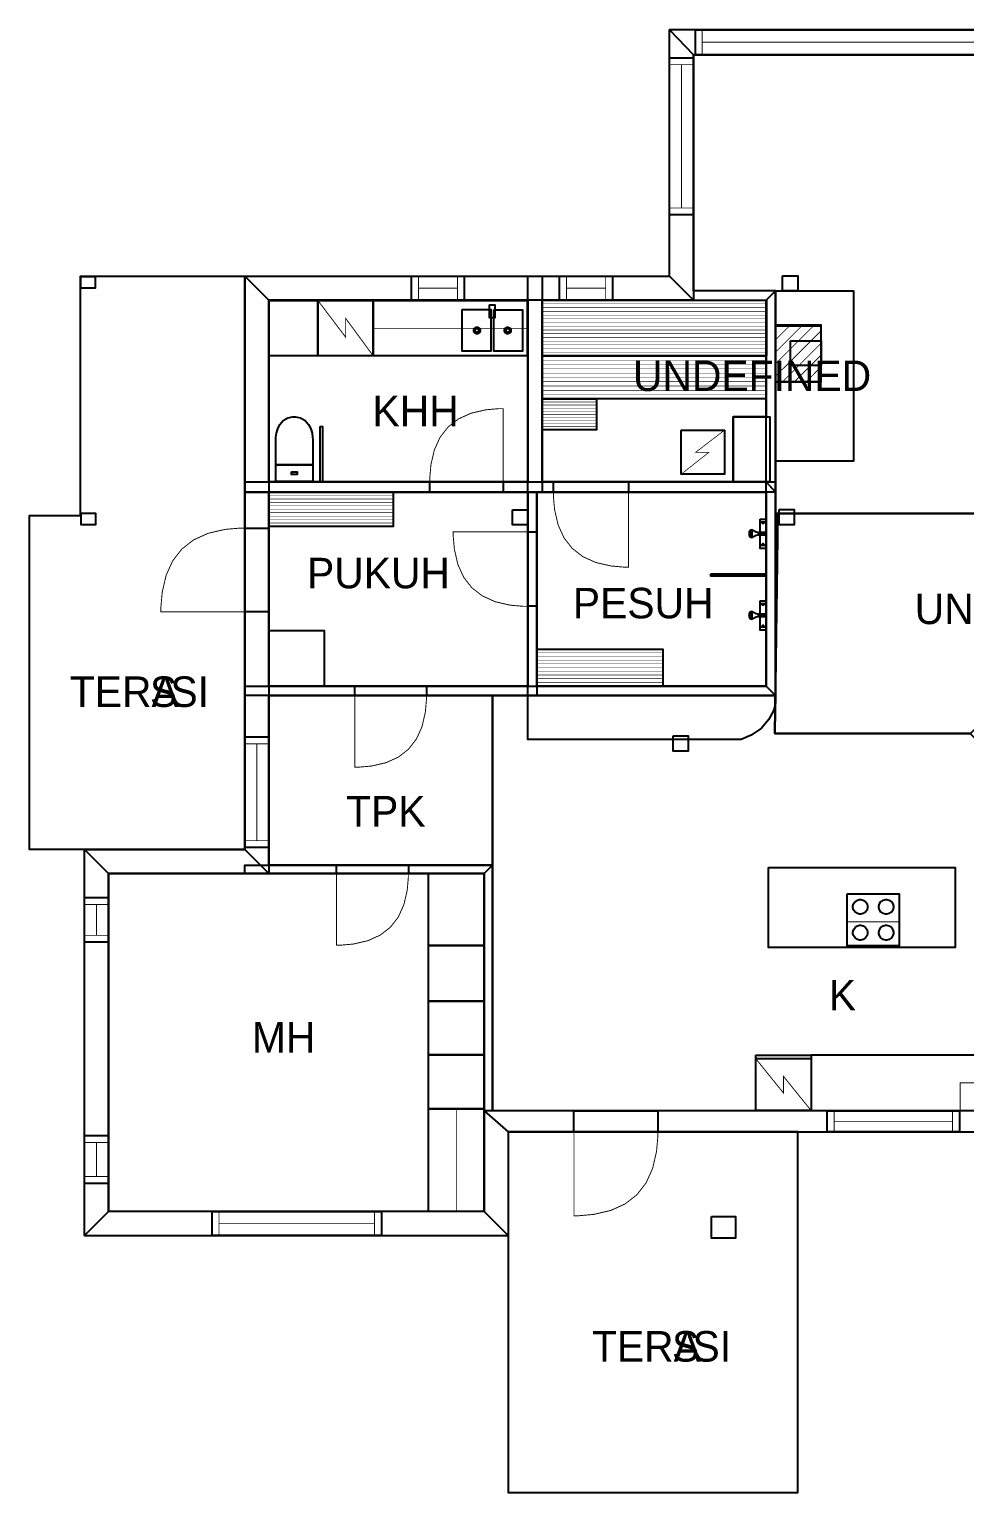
# Model space of a CAD drawing. Extents: x 0.6 to 18.9, y 0 to 16.5.
# Drawn here: x 0.62 to 11.15, y 0.01 to 16.49 of the extents above; entities that cross this region are included whole.
import ezdxf

# ---------------------------------------------------------------- set-up
doc = ezdxf.new("R2010")
doc.units = 0
doc.layers.get('0').update_dxf_attribs({"linetype": 'CONTINUOUS'})

msp = doc.modelspace()

# ---------------------------------------------------------------- linework, layer by layer
at = {"color": 0}
for points, const_width in [([(18.9167, 16.4882), (7.82781, 16.4882), (8.09864, 16.2069), (18.6458, 16.2069), (18.9167, 16.4882)], 0.00208), ([(8.09864, 16.2069), (8.09864, 13.4411), (7.82781, 13.712), (7.82781, 16.4882), (8.09864, 16.2069)], 0.00208), ([(8.11811, 16.4882), (12.9791, 16.4882), (12.9791, 16.2069), (8.11811, 16.2069), (8.11811, 16.4882)], 0.01042), ([(8.11811, 16.4882), (12.9791, 16.4882), (12.9791, 16.2069), (8.11811, 16.2069), (8.11811, 16.4882)], 0.01042), ([(7.82781, 16.1725), (8.09864, 16.1725), (8.09864, 14.4015), (7.82781, 14.4015), (7.82781, 16.1725)], 0.01042), ([(7.82781, 16.1725), (8.09864, 16.1725), (8.09864, 14.4015), (7.82781, 14.4015), (7.82781, 16.1725)], 0.01042), ([(1.24051, 7.25418), (0.6205, 7.25418), (0.6205, 11.0153), (1.19623, 11.0153), (1.19623, 13.712), (3.04438, 13.712), (3.04438, 7.25418), (1.24051, 7.25418)], 0.00208), ([(8.09864, 13.4411), (3.31521, 13.4411), (3.04438, 13.712), (7.82781, 13.712), (8.09864, 13.4411)], 0.00208), ([(3.31521, 13.4411), (3.31521, 11.2801), (3.04438, 11.2801), (3.04438, 13.712), (3.31521, 13.4411)], 0.00208), ([(4.9229, 13.712), (5.51719, 13.712), (5.51719, 13.4411), (4.9229, 13.4411), (4.9229, 13.712)], 0.01042), ([(4.9229, 13.712), (5.51719, 13.712), (5.51719, 13.4411), (4.9229, 13.4411), (4.9229, 13.712)], 0.01042), ([(6.23053, 13.712), (6.39268, 13.712), (6.39268, 11.2801), (6.23053, 11.2801), (6.23053, 13.712)], 0.00208), ([(6.58946, 13.712), (7.18647, 13.712), (7.18647, 13.4411), (6.58946, 13.4411), (6.58946, 13.712)], 0.01042), ([(6.58946, 13.712), (7.18647, 13.712), (7.18647, 13.4411), (6.58946, 13.4411), (6.58946, 13.712)], 0.01042), ([(8.09864, 13.4411), (8.91624, 13.4411), (9.0204, 13.5453), (8.09864, 13.5453), (8.09864, 13.4411)], 0.00208), ([(9.0204, 13.5453), (9.0204, 11.2801), (8.91624, 11.3947), (8.91624, 13.4411), (9.0204, 13.5453)], 0.00208), ([(9.0204, 13.5453), (9.89714, 13.5453), (9.89714, 11.6275), (9.02165, 11.6275), (9.02246, 12.5198), (9.53646, 12.5198), (9.53646, 13.1582), (9.02246, 13.1582), (9.0204, 13.5453)], 0.01042), ([(3.31515, 13.4392), (3.86757, 13.4392), (3.86757, 12.8142), (3.31515, 12.8142), (3.31515, 13.4392)], 0.01042), ([(3.86757, 13.4392), (4.49257, 13.4392), (4.49257, 12.8142), (3.86757, 12.8142), (3.86757, 13.4392)], 0.01042), ([(4.49257, 13.4392), (6.2239, 13.4392), (6.2239, 12.8142), (4.49257, 12.8142), (4.49257, 13.4392)], 0.01042), ([(4.49257, 13.4371), (6.22775, 13.4371), (6.22775, 13.1246), (4.49257, 13.1246), (4.49257, 13.4371)], 0.01042), ([(5.7991, 13.3876), (5.8616, 13.3876), (5.8616, 13.2418), (5.7991, 13.2418), (5.7991, 13.3876)], 0.01042), ([(6.39268, 13.4411), (8.91976, 13.4411), (8.91976, 12.813), (6.39268, 12.813), (6.39268, 13.4411)], 0.01042), ([(5.49262, 13.3356), (5.81619, 13.3356), (5.81619, 12.8668), (5.49262, 12.8668), (5.49262, 13.3356)], 0.01042), ([(5.85026, 13.3345), (6.17378, 13.3345), (6.17378, 12.8658), (5.85026, 12.8658), (5.85026, 13.3345)], 0.01042), ([(5.69596, 13.1002), (5.69596, 13.0938), (5.68528, 13.0744), (5.6659, 13.0637), (5.6595, 13.0637), (5.65306, 13.0637), (5.63368, 13.0744), (5.62304, 13.0938), (5.62304, 13.1002), (5.62304, 13.1066), (5.63368, 13.126), (5.65306, 13.1366), (5.6595, 13.1366), (5.6659, 13.1366), (5.68528, 13.126), (5.69596, 13.1066), (5.69596, 13.1002)], 0.00833), ([(5.68033, 13.1002), (5.68033, 13.0965), (5.67421, 13.0854), (5.66314, 13.0793), (5.6595, 13.0793), (5.65582, 13.0793), (5.64475, 13.0854), (5.63867, 13.0965), (5.63867, 13.1002), (5.63867, 13.1038), (5.64475, 13.1149), (5.65582, 13.121), (5.6595, 13.121), (5.66314, 13.121), (5.67421, 13.1149), (5.68033, 13.1038), (5.68033, 13.1002)], 0.00833), ([(6.04221, 13.1002), (6.04221, 13.0938), (6.03153, 13.0744), (6.01215, 13.0637), (6.00575, 13.0637), (5.99929, 13.0637), (5.97993, 13.0744), (5.96929, 13.0938), (5.96929, 13.1002), (5.96929, 13.1066), (5.97993, 13.126), (5.99929, 13.1366), (6.00575, 13.1366), (6.01215, 13.1366), (6.03153, 13.126), (6.04221, 13.1066), (6.04221, 13.1002)], 0.00833), ([(6.02658, 13.1002), (6.02658, 13.0965), (6.02046, 13.0854), (6.00939, 13.0793), (6.00575, 13.0793), (6.00206, 13.0793), (5.991, 13.0854), (5.98492, 13.0965), (5.98492, 13.1002), (5.98492, 13.1038), (5.991, 13.1149), (6.00206, 13.121), (6.00575, 13.121), (6.00939, 13.121), (6.02046, 13.1149), (6.02658, 13.1038), (6.02658, 13.1002)], 0.00833), ([(9.02251, 13.154), (9.02251, 12.5198), (9.53006, 12.5198), (9.53006, 13.154), (9.02251, 13.154)], 0.00846), ([(9.19103, 12.9817), (9.19103, 12.7063), (9.53429, 12.7063), (9.53429, 12.9817), (9.19103, 12.9817)], 0.00846), ([(6.39268, 12.813), (8.91342, 12.813), (8.91342, 12.3296), (6.39268, 12.3296), (6.39268, 12.813)], 0.01042), ([(5.12853, 11.3947), (5.12853, 11.443), (5.14139, 11.5881), (5.18007, 11.7556), (5.24451, 11.8973), (5.33469, 12.0133), (5.45068, 12.1035), (5.59244, 12.1679), (5.75999, 12.2066), (5.905, 12.2195), (5.95335, 12.2195), (5.95335, 11.3947), (5.12853, 11.3947)], 0.01042), ([(6.39268, 12.3295), (7.00435, 12.3295), (7.00435, 11.982), (6.39268, 11.982), (6.39268, 12.3295)], 0.01042), ([(3.39524, 11.8555), (3.39524, 11.8555), (3.39513, 11.8672), (3.39675, 11.8982), (3.40289, 11.9421), (3.41629, 11.9923), (3.43983, 12.0425), (3.47629, 12.0864), (3.52849, 12.1173), (3.58154, 12.1291), (3.59924, 12.1291), (3.61751, 12.1291), (3.67236, 12.1173), (3.72646, 12.0864), (3.76426, 12.0425), (3.78868, 11.9923), (3.80268, 11.9421), (3.80908, 11.8982), (3.81082, 11.8672), (3.81076, 11.8555), (3.81076, 11.8555), (3.81179, 11.5872), (3.39524, 11.5872), (3.39524, 11.8555)], 0.01042), ([(8.54383, 12.1257), (8.95551, 12.1257), (8.95551, 11.3947), (8.54383, 11.3947), (8.54383, 12.1257)], 0.00208), ([(3.89421, 12.0197), (3.92025, 12.0197), (3.92025, 11.3947), (3.89421, 11.3947), (3.89421, 12.0197)], 0.01042), ([(3.89421, 12.0197), (3.92025, 12.0197), (3.92025, 11.3947), (3.89421, 11.3947), (3.89421, 12.0197)], 0.01042), ([(7.95697, 11.9769), (8.44601, 11.9769), (8.44601, 11.4797), (7.95697, 11.4797), (7.95697, 11.9769)], 0.00815), ([(3.39524, 11.5872), (3.81179, 11.5872), (3.81179, 11.3999), (3.39524, 11.3999), (3.39524, 11.5872)], 0.01042), ([(9.0204, 11.2801), (3.04438, 11.2801), (3.04438, 11.3947), (8.91624, 11.3947), (9.0204, 11.2801)], 0.00208), ([(3.57042, 11.5093), (3.63661, 11.5093), (3.63661, 11.4778), (3.57042, 11.4778), (3.57042, 11.5093)], 0.01042), ([(5.12853, 11.3947), (5.95335, 11.3947), (5.95335, 11.2801), (5.12853, 11.2801), (5.12853, 11.3947)], 0.01042), ([(5.12853, 11.3947), (5.95335, 11.3947), (5.95335, 11.2801), (5.12853, 11.2801), (5.12853, 11.3947)], 0.01042), ([(6.52013, 11.3947), (7.36638, 11.3947), (7.36638, 11.2801), (6.52013, 11.2801), (6.52013, 11.3947)], 0.01042), ([(6.52013, 11.3947), (7.36638, 11.3947), (7.36638, 11.2801), (6.52013, 11.2801), (6.52013, 11.3947)], 0.01042), ([(9.0204, 11.3947), (9.0204, 8.98801), (8.91624, 9.09218), (8.91624, 11.3947), (9.0204, 11.3947)], 0.00208), ([(3.31521, 11.2801), (3.31521, 6.98335), (3.04438, 7.25418), (3.04438, 11.2801), (3.31521, 11.2801)], 0.00208), ([(3.31515, 11.2793), (4.71653, 11.2793), (4.71653, 10.8934), (3.31515, 10.8934), (3.31515, 11.2793)], 0.01042), ([(6.23053, 11.2801), (6.33469, 11.2801), (6.33469, 8.98801), (6.23053, 8.98801), (6.23053, 11.2801)], 0.00208), ([(6.52013, 11.2801), (6.52013, 11.2306), (6.53331, 11.0818), (6.57297, 10.9099), (6.63911, 10.7644), (6.73167, 10.6455), (6.85064, 10.5529), (6.9961, 10.4868), (7.16803, 10.4471), (7.31679, 10.4339), (7.36638, 10.4339), (7.36638, 11.2801), (6.52013, 11.2801)], 0.01042), ([(8.8475, 10.9746), (8.8475, 10.9413), (8.91103, 10.9413), (8.91103, 10.9746), (8.8475, 10.9746)], 0.01042), ([(8.8475, 10.9413), (8.8475, 10.8245), (8.91103, 10.8245), (8.91103, 10.9413), (8.8475, 10.9413)], 0.01042), ([(8.87875, 10.9413), (8.87993, 10.938), (8.88379, 10.9284), (8.88499, 10.9256), (8.88499, 10.9256), (8.88351, 10.9256), (8.87924, 10.9256), (8.87494, 10.9256), (8.87354, 10.9256), (8.87354, 10.9256), (8.87418, 10.928), (8.87756, 10.938), (8.87875, 10.9413)], 0.01042), ([(3.04438, 10.8737), (2.9891, 10.8737), (2.82335, 10.8591), (2.63178, 10.8148), (2.46967, 10.7412), (2.33708, 10.638), (2.23394, 10.5054), (2.16026, 10.3433), (2.11604, 10.1518), (2.10135, 9.986), (2.10135, 9.93072), (3.04438, 9.93072), (3.04438, 10.8737)], 0.01042), ([(3.04438, 10.8737), (3.31521, 10.8737), (3.31521, 9.93072), (3.04438, 9.93072), (3.04438, 10.8737)], 0.01042), ([(3.04438, 10.8737), (3.31521, 10.8737), (3.31521, 9.93072), (3.04438, 9.93072), (3.04438, 10.8737)], 0.01042), ([(6.23053, 9.99251), (6.18137, 9.99251), (6.03401, 10.0056), (5.86372, 10.0449), (5.71967, 10.1104), (5.60178, 10.2021), (5.5101, 10.32), (5.44456, 10.4641), (5.40528, 10.6344), (5.39219, 10.7817), (5.39219, 10.8308), (6.23053, 10.8308), (6.23053, 9.99251)], 0.01042), ([(6.23053, 10.8308), (6.33469, 10.8308), (6.33469, 9.99251), (6.23053, 9.99251), (6.23053, 10.8308)], 0.01042), ([(6.23053, 10.8308), (6.33469, 10.8308), (6.33469, 9.99251), (6.23053, 9.99251), (6.23053, 10.8308)], 0.01042), ([(8.91103, 10.8245), (8.91103, 10.7964), (8.82769, 10.7964), (8.82769, 10.8035), (8.82769, 10.8193), (8.82769, 10.8245), (8.84853, 10.8245), (8.8954, 10.8245), (8.91103, 10.8245)], 0.01042), ([(8.8475, 10.7964), (8.8475, 10.6798), (8.91103, 10.6798), (8.91103, 10.7964), (8.8475, 10.7964)], 0.01042), ([(8.8475, 10.6808), (8.8475, 10.6454), (8.91103, 10.6454), (8.91103, 10.6808), (8.8475, 10.6808)], 0.01042), ([(8.87875, 10.6808), (8.87993, 10.6841), (8.88379, 10.6937), (8.88499, 10.6965), (8.88499, 10.6965), (8.88351, 10.6965), (8.87924, 10.6965), (8.87494, 10.6965), (8.87354, 10.6965), (8.87354, 10.6965), (8.87418, 10.6941), (8.87756, 10.6841), (8.87875, 10.6808)], 0.01042), ([(8.29124, 10.357), (8.29124, 10.3309), (8.91624, 10.3309), (8.91624, 10.357), (8.29124, 10.357)], 0.01042), ([(8.29124, 10.357), (8.29124, 10.3309), (8.91624, 10.3309), (8.91624, 10.357), (8.29124, 10.357)], 0.01042), ([(8.8475, 10.055), (8.8475, 10.0216), (8.91103, 10.0216), (8.91103, 10.055), (8.8475, 10.055)], 0.01042), ([(8.91103, 9.90494), (8.91103, 9.87679), (8.82769, 9.87679), (8.82769, 9.88385), (8.82769, 9.89968), (8.82769, 9.90494), (8.84853, 9.90494), (8.8954, 9.90494), (8.91103, 9.90494)], 0.01042), ([(8.8475, 10.0216), (8.8475, 9.90494), (8.91103, 9.90494), (8.91103, 10.0216), (8.8475, 10.0216)], 0.01042), ([(8.87875, 10.0216), (8.87993, 10.0184), (8.88379, 10.0087), (8.88499, 10.006), (8.88499, 10.006), (8.88351, 10.006), (8.87924, 10.006), (8.87494, 10.006), (8.87354, 10.006), (8.87354, 10.006), (8.87418, 10.0084), (8.87756, 10.0183), (8.87875, 10.0216)], 0.01042), ([(8.8475, 9.87679), (8.8475, 9.76014), (8.91103, 9.76014), (8.91103, 9.87679), (8.8475, 9.87679)], 0.01042), ([(8.8475, 9.76118), (8.8475, 9.72575), (8.91103, 9.72575), (8.91103, 9.76118), (8.8475, 9.76118)], 0.01042), ([(8.87875, 9.76118), (8.87993, 9.76443), (8.88379, 9.77408), (8.88499, 9.77681), (8.88499, 9.77681), (8.88351, 9.77681), (8.87924, 9.77681), (8.87494, 9.77681), (8.87354, 9.77681), (8.87354, 9.77681), (8.87418, 9.77447), (8.87756, 9.76449), (8.87875, 9.76118)], 0.01042), ([(3.31521, 9.71881), (3.94021, 9.71881), (3.94021, 9.09381), (3.31521, 9.09381), (3.31521, 9.71881)], 0.01042), ([(6.33475, 9.51101), (7.75304, 9.51101), (7.75304, 9.09435), (6.33475, 9.09435), (6.33475, 9.51101)], 0.01042), ([(9.0204, 8.98801), (3.04438, 8.98801), (3.04438, 9.09218), (8.91624, 9.09218), (9.0204, 8.98801)], 0.00208), ([(4.28331, 9.09218), (5.0906, 9.09218), (5.0906, 8.98801), (4.28331, 8.98801), (4.28331, 9.09218)], 0.01042), ([(4.28331, 9.09218), (5.0906, 9.09218), (5.0906, 8.98801), (4.28331, 8.98801), (4.28331, 9.09218)], 0.01042), ([(5.0906, 8.98801), (5.0906, 8.94075), (5.07796, 8.79883), (5.04015, 8.63482), (4.97706, 8.4961), (4.88878, 8.38254), (4.77522, 8.29428), (4.6365, 8.23118), (4.4725, 8.19336), (4.33057, 8.18072), (4.28331, 8.18072), (4.28331, 8.98801), (5.0906, 8.98801)], 0.01042), ([(9.0204, 8.98807), (9.0204, 8.90392), (9.00276, 8.82129), (8.9414, 8.71517), (8.8629, 8.62164), (8.74789, 8.54286), (8.63465, 8.49338), (6.23058, 8.49338), (6.23058, 8.98807), (9.0204, 8.98807)], 0.01042), ([(3.04438, 8.52126), (3.31521, 8.52126), (3.31521, 7.27447), (3.04438, 7.27447), (3.04438, 8.52126)], 0.01042), ([(3.04438, 8.52126), (3.31521, 8.52126), (3.31521, 7.27447), (3.04438, 7.27447), (3.04438, 8.52126)], 0.01042), ([(3.31521, 6.98335), (1.51133, 6.98335), (1.24051, 7.25418), (3.04438, 7.25418), (3.31521, 6.98335)], 0.00208), ([(1.51133, 6.98335), (1.51133, 3.17676), (1.24051, 2.90593), (1.24051, 7.25418), (1.51133, 6.98335)], 0.00208), ([(12.4211, 7.3291), (12.4211, 4.93642), (9.42258, 4.93642), (9.42258, 4.31108), (13.0881, 4.31076), (13.0881, 7.3291), (12.4211, 7.3291)], 0.01042), ([(5.73936, 6.98335), (3.04438, 6.98335), (3.04438, 7.0771), (5.83311, 7.0771), (5.73936, 6.98335)], 0.00208), ([(4.07894, 7.0771), (4.88688, 7.0771), (4.88688, 6.98335), (4.07894, 6.98335), (4.07894, 7.0771)], 0.01042), ([(4.07894, 7.0771), (4.88688, 7.0771), (4.88688, 6.98335), (4.07894, 6.98335), (4.07894, 7.0771)], 0.01042), ([(4.88688, 6.98335), (4.88688, 6.93604), (4.87424, 6.794), (4.83637, 6.62989), (4.77322, 6.49104), (4.6849, 6.37739), (4.57124, 6.28907), (4.4324, 6.22592), (4.26828, 6.18804), (4.12625, 6.1754), (4.07894, 6.1754), (4.07894, 6.98335), (4.88688, 6.98335)], 0.01042), ([(5.11436, 6.9834), (5.11436, 6.17008), (5.73936, 6.17008), (5.73936, 6.9834), (5.11436, 6.9834)], 0.01042), ([(5.73936, 4.31071), (5.73936, 6.98335), (5.83311, 7.0771), (5.83311, 4.31071), (5.73936, 4.31071)], 0.00208), ([(8.94282, 7.05089), (11.0417, 7.05089), (11.0417, 6.14882), (8.94282, 6.14882), (8.94282, 7.05089)], 0.01042), ([(1.24051, 6.71072), (1.51133, 6.71072), (1.51133, 6.20763), (1.24051, 6.20763), (1.24051, 6.71072)], 0.01042), ([(1.24051, 6.71072), (1.51133, 6.71072), (1.51133, 6.20763), (1.24051, 6.20763), (1.24051, 6.71072)], 0.01042), ([(9.82883, 6.75299), (10.4122, 6.75299), (10.4122, 6.16965), (9.82883, 6.16965), (9.82883, 6.75299)], 0.01042), ([(9.83089, 6.75011), (10.4158, 6.75011), (10.4158, 6.43761), (9.83089, 6.43761), (9.83089, 6.75011)], 0.01042), ([(10.058, 6.60715), (10.058, 6.59907), (10.0514, 6.57476), (10.0336, 6.54824), (10.0071, 6.53039), (9.98275, 6.52382), (9.97467, 6.52382), (9.96653, 6.52382), (9.94217, 6.53039), (9.91569, 6.54824), (9.89785, 6.57476), (9.89133, 6.59907), (9.89133, 6.60715), (9.89133, 6.61529), (9.89785, 6.63965), (9.91569, 6.66613), (9.94217, 6.68397), (9.96653, 6.69049), (9.97467, 6.69049), (9.98275, 6.69049), (10.0071, 6.68397), (10.0336, 6.66613), (10.0514, 6.63965), (10.058, 6.61529), (10.058, 6.60715)], 0.01042), ([(10.3497, 6.60715), (10.3497, 6.59907), (10.3431, 6.57476), (10.3253, 6.54824), (10.2987, 6.53039), (10.2744, 6.52382), (10.2663, 6.52382), (10.2582, 6.52382), (10.2338, 6.53039), (10.2074, 6.54824), (10.1895, 6.57476), (10.183, 6.59907), (10.183, 6.60715), (10.183, 6.61529), (10.1895, 6.63965), (10.2074, 6.66613), (10.2338, 6.68397), (10.2582, 6.69049), (10.2663, 6.69049), (10.2744, 6.69049), (10.2987, 6.68397), (10.3253, 6.66613), (10.3431, 6.63965), (10.3497, 6.61529), (10.3497, 6.60715)], 0.01042), ([(10.058, 6.31549), (10.058, 6.3074), (10.0514, 6.2831), (10.0336, 6.25657), (10.0071, 6.23872), (9.98275, 6.23215), (9.97467, 6.23215), (9.96653, 6.23215), (9.94217, 6.23872), (9.91569, 6.25657), (9.89785, 6.2831), (9.89133, 6.3074), (9.89133, 6.31549), (9.89133, 6.32362), (9.89785, 6.34799), (9.91569, 6.37446), (9.94217, 6.39231), (9.96653, 6.39882), (9.97467, 6.39882), (9.98275, 6.39882), (10.0071, 6.39231), (10.0336, 6.37446), (10.0514, 6.34799), (10.058, 6.32362), (10.058, 6.31549)], 0.01042), ([(10.3497, 6.31549), (10.3497, 6.3074), (10.3431, 6.2831), (10.3253, 6.25657), (10.2987, 6.23872), (10.2744, 6.23215), (10.2663, 6.23215), (10.2582, 6.23215), (10.2338, 6.23872), (10.2074, 6.25657), (10.1895, 6.2831), (10.183, 6.3074), (10.183, 6.31549), (10.183, 6.32362), (10.1895, 6.34799), (10.2074, 6.37446), (10.2338, 6.39231), (10.2582, 6.39882), (10.2663, 6.39882), (10.2744, 6.39882), (10.2987, 6.39231), (10.3253, 6.37446), (10.3431, 6.34799), (10.3497, 6.32362), (10.3497, 6.31549)], 0.01042), ([(5.11436, 6.17008), (5.11436, 5.54508), (5.73936, 5.54508), (5.73936, 6.17008), (5.11436, 6.17008)], 0.01042), ([(5.11442, 5.54508), (5.11442, 4.93892), (5.73942, 4.93892), (5.73942, 5.54508), (5.11442, 5.54508)], 0.01042), ([(5.11442, 4.93892), (5.11442, 4.33274), (5.73942, 4.33274), (5.73942, 4.93892), (5.11442, 4.93892)], 0.01042), ([(8.79758, 4.93604), (9.42258, 4.93604), (9.42258, 4.31104), (8.79758, 4.31104), (8.79758, 4.93604)], 0.01042), ([(8.79758, 4.93604), (9.42258, 4.93604), (9.42258, 4.89437), (8.79758, 4.89437), (8.79758, 4.93604)], 0.01042), ([(11.0982, 4.62321), (12.3847, 4.62321), (12.3847, 4.31071), (11.0982, 4.31071), (11.0982, 4.62321)], 0.01042), ([(5.11442, 4.33274), (5.11442, 3.17681), (5.73942, 3.17681), (5.73942, 4.33274), (5.11442, 4.33274)], 0.01042), ([(6.01019, 4.07113), (13.3589, 4.07113), (13.0881, 4.31071), (5.73936, 4.31071), (6.01019, 4.07113)], 0.00208), ([(5.73936, 3.17676), (5.73936, 4.31071), (6.01019, 4.07113), (6.01019, 2.90593), (5.73936, 3.17676)], 0.00208), ([(6.75179, 4.31071), (7.69564, 4.31071), (7.69564, 4.07113), (6.75179, 4.07113), (6.75179, 4.31071)], 0.01042), ([(6.75179, 4.31071), (7.69564, 4.31071), (7.69564, 4.07113), (6.75179, 4.07113), (6.75179, 4.31071)], 0.01042), ([(9.60374, 4.31071), (11.0907, 4.31071), (11.0907, 4.07113), (9.60374, 4.07113), (9.60374, 4.31071)], 0.01042), ([(9.60374, 4.31071), (11.0907, 4.31071), (11.0907, 4.07113), (9.60374, 4.07113), (9.60374, 4.31071)], 0.01042), ([(1.24051, 4.03157), (1.51133, 4.03157), (1.51133, 3.49104), (1.24051, 3.49104), (1.24051, 4.03157)], 0.01042), ([(1.24051, 4.03157), (1.51133, 4.03157), (1.51133, 3.49104), (1.24051, 3.49104), (1.24051, 4.03157)], 0.01042), ([(6.01019, 4.07113), (6.01019, 0.00781), (9.27263, 0.00781), (9.27263, 4.07167), (6.01019, 4.07113)], 0.00208), ([(7.69564, 4.07113), (7.69564, 4.01585), (7.68088, 3.84993), (7.63661, 3.65821), (7.56287, 3.49599), (7.45964, 3.36328), (7.32693, 3.26004), (7.16471, 3.18631), (6.97299, 3.14204), (6.80707, 3.12728), (6.75179, 3.12728), (6.75179, 4.07113), (7.69564, 4.07113)], 0.01042), ([(1.24051, 2.90593), (6.01019, 2.90593), (5.73936, 3.17676), (1.51133, 3.17676), (1.24051, 2.90593)], 0.00208), ([(2.6774, 3.17676), (4.58539, 3.17676), (4.58539, 2.90593), (2.6774, 2.90593), (2.6774, 3.17676)], 0.01042), ([(2.6774, 3.17676), (4.58539, 3.17676), (4.58539, 2.90593), (2.6774, 2.90593), (2.6774, 3.17676)], 0.01042)]:
    msp.add_lwpolyline(points, close=True, dxfattribs=dict(at, const_width=const_width))
for points in [[(18.9167, 16.4882), (7.82781, 16.4882), (8.09864, 16.2069), (18.6458, 16.2069), (18.9167, 16.4882)], [(8.09864, 16.2069), (8.09864, 13.4411), (7.82781, 13.712), (7.82781, 16.4882), (8.09864, 16.2069)], [(1.20063, 13.7072), (1.36263, 13.7072), (1.36263, 13.5753), (1.20063, 13.5753), (1.20063, 13.7072)], [(8.09864, 13.4411), (3.31521, 13.4411), (3.04438, 13.712), (7.82781, 13.712), (8.09864, 13.4411)], [(3.31521, 13.4411), (3.31521, 11.2801), (3.04438, 11.2801), (3.04438, 13.712), (3.31521, 13.4411)], [(6.23053, 13.712), (6.39268, 13.712), (6.39268, 11.2801), (6.23053, 11.2801), (6.23053, 13.712)], [(9.09987, 13.7171), (9.27029, 13.7171), (9.27029, 13.5453), (9.09987, 13.5453), (9.09987, 13.7171)], [(8.09864, 13.4411), (8.91624, 13.4411), (9.0204, 13.5453), (8.09864, 13.5453), (8.09864, 13.4411)], [(9.0204, 13.5453), (9.0204, 11.2801), (8.91624, 11.3947), (8.91624, 13.4411), (9.0204, 13.5453)], [(8.54383, 12.1257), (8.95551, 12.1257), (8.95551, 11.3947), (8.54383, 11.3947), (8.54383, 12.1257)], [(9.0204, 11.2801), (3.04438, 11.2801), (3.04438, 11.3947), (8.91624, 11.3947), (9.0204, 11.2801)], [(9.0204, 11.3947), (9.0204, 8.98801), (8.91624, 9.09218), (8.91624, 11.3947), (9.0204, 11.3947)], [(3.31521, 11.2801), (3.31521, 6.98335), (3.04438, 7.25418), (3.04438, 11.2801), (3.31521, 11.2801)], [(6.23053, 11.2801), (6.33469, 11.2801), (6.33469, 8.98801), (6.23053, 8.98801), (6.23053, 11.2801)], [(6.06011, 11.0808), (6.23053, 11.0808), (6.23053, 10.9091), (6.06011, 10.9091), (6.06011, 11.0808)], [(9.06196, 11.0831), (9.23242, 11.0831), (9.23242, 10.9113), (9.06196, 10.9113), (9.06196, 11.0831)], [(1.2028, 11.0412), (1.3648, 11.0412), (1.3648, 10.9094), (1.2028, 10.9094), (1.2028, 11.0412)], [(9.0204, 8.98801), (3.04438, 8.98801), (3.04438, 9.09218), (8.91624, 9.09218), (9.0204, 8.98801)], [(7.86697, 8.5325), (8.03737, 8.5325), (8.03737, 8.36074), (7.86697, 8.36074), (7.86697, 8.5325)], [(3.31521, 6.98335), (1.51133, 6.98335), (1.24051, 7.25418), (3.04438, 7.25418), (3.31521, 6.98335)], [(1.51133, 6.98335), (1.51133, 3.17676), (1.24051, 2.90593), (1.24051, 7.25418), (1.51133, 6.98335)], [(5.73936, 6.98335), (3.04438, 6.98335), (3.04438, 7.0771), (5.83311, 7.0771), (5.73936, 6.98335)], [(5.73936, 4.31071), (5.73936, 6.98335), (5.83311, 7.0771), (5.83311, 4.31071), (5.73936, 4.31071)], [(5.73936, 3.17676), (5.73936, 4.31071), (6.01019, 4.07113), (6.01019, 2.90593), (5.73936, 3.17676)], [(6.01019, 4.07113), (13.3589, 4.07113), (13.0881, 4.31071), (5.73936, 4.31071), (6.01019, 4.07113)], [(1.24051, 2.90593), (6.01019, 2.90593), (5.73936, 3.17676), (1.51133, 3.17676), (1.24051, 2.90593)], [(8.30018, 3.11822), (8.57053, 3.11822), (8.57053, 2.87511), (8.30018, 2.87511), (8.30018, 3.11822)]]:
    msp.add_lwpolyline(points, close=True, dxfattribs=at)
at = {"color": 7}
for points in [[(8.11811, 16.4882), (12.9791, 16.4882), (12.9791, 16.2069), (8.11811, 16.2069), (8.11811, 16.4882)], [(8.11811, 16.4882), (12.9791, 16.4882), (12.9791, 16.2069), (8.11811, 16.2069), (8.11811, 16.4882)], [(7.82781, 16.1725), (8.09864, 16.1725), (8.09864, 14.4015), (7.82781, 14.4015), (7.82781, 16.1725)], [(7.82781, 16.1725), (8.09864, 16.1725), (8.09864, 14.4015), (7.82781, 14.4015), (7.82781, 16.1725)], [(14.6594, 11.0366), (9.0204, 11.0366), (9.0204, 13.5453), (8.09864, 13.5453), (8.09864, 16.2069), (14.6594, 16.2069), (14.6594, 11.0366)], [(1.24051, 7.25418), (0.6205, 7.25418), (0.6205, 11.0153), (1.19623, 11.0153), (1.19623, 13.712), (3.04438, 13.712), (3.04438, 7.25418), (1.24051, 7.25418)], [(4.9229, 13.712), (5.51719, 13.712), (5.51719, 13.4411), (4.9229, 13.4411), (4.9229, 13.712)], [(4.9229, 13.712), (5.51719, 13.712), (5.51719, 13.4411), (4.9229, 13.4411), (4.9229, 13.712)], [(6.58946, 13.712), (7.18647, 13.712), (7.18647, 13.4411), (6.58946, 13.4411), (6.58946, 13.712)], [(6.58946, 13.712), (7.18647, 13.712), (7.18647, 13.4411), (6.58946, 13.4411), (6.58946, 13.712)], [(9.0204, 13.5453), (9.89714, 13.5453), (9.89714, 11.6275), (9.02165, 11.6275), (9.02246, 12.5198), (9.53646, 12.5198), (9.53646, 13.1582), (9.02246, 13.1582), (9.0204, 13.5453)], [(3.31515, 13.4392), (3.86757, 13.4392), (3.86757, 12.8142), (3.31515, 12.8142), (3.31515, 13.4392)], [(3.31521, 13.4411), (6.23053, 13.4411), (6.23053, 11.3947), (3.31521, 11.3947), (3.31521, 13.4411)], [(3.86757, 13.4392), (4.49257, 13.4392), (4.49257, 12.8142), (3.86757, 12.8142), (3.86757, 13.4392)], [(4.49257, 13.4392), (6.2239, 13.4392), (6.2239, 12.8142), (4.49257, 12.8142), (4.49257, 13.4392)], [(5.7991, 13.3876), (5.8616, 13.3876), (5.8616, 13.2418), (5.7991, 13.2418), (5.7991, 13.3876)], [(8.91624, 12.1257), (8.54383, 12.1257), (8.54383, 11.3947), (6.39268, 11.3947), (6.39268, 13.4411), (8.91624, 13.4411), (8.91624, 12.1257)], [(6.39268, 13.4411), (8.91976, 13.4411), (8.91976, 12.813), (6.39268, 12.813), (6.39268, 13.4411)], [(5.49262, 13.3356), (5.81619, 13.3356), (5.81619, 12.8668), (5.49262, 12.8668), (5.49262, 13.3356)], [(5.85026, 13.3345), (6.17378, 13.3345), (6.17378, 12.8658), (5.85026, 12.8658), (5.85026, 13.3345)], [(5.69596, 13.1002), (5.69596, 13.0938), (5.68528, 13.0744), (5.6659, 13.0637), (5.6595, 13.0637), (5.65306, 13.0637), (5.63368, 13.0744), (5.62304, 13.0938), (5.62304, 13.1002), (5.62304, 13.1066), (5.63368, 13.126), (5.65306, 13.1366), (5.6595, 13.1366), (5.6659, 13.1366), (5.68528, 13.126), (5.69596, 13.1066), (5.69596, 13.1002)], [(5.68033, 13.1002), (5.68033, 13.0965), (5.67421, 13.0854), (5.66314, 13.0793), (5.6595, 13.0793), (5.65582, 13.0793), (5.64475, 13.0854), (5.63867, 13.0965), (5.63867, 13.1002), (5.63867, 13.1038), (5.64475, 13.1149), (5.65582, 13.121), (5.6595, 13.121), (5.66314, 13.121), (5.67421, 13.1149), (5.68033, 13.1038), (5.68033, 13.1002)], [(6.04221, 13.1002), (6.04221, 13.0938), (6.03153, 13.0744), (6.01215, 13.0637), (6.00575, 13.0637), (5.99929, 13.0637), (5.97993, 13.0744), (5.96929, 13.0938), (5.96929, 13.1002), (5.96929, 13.1066), (5.97993, 13.126), (5.99929, 13.1366), (6.00575, 13.1366), (6.01215, 13.1366), (6.03153, 13.126), (6.04221, 13.1066), (6.04221, 13.1002)], [(6.02658, 13.1002), (6.02658, 13.0965), (6.02046, 13.0854), (6.00939, 13.0793), (6.00575, 13.0793), (6.00206, 13.0793), (5.991, 13.0854), (5.98492, 13.0965), (5.98492, 13.1002), (5.98492, 13.1038), (5.991, 13.1149), (6.00206, 13.121), (6.00575, 13.121), (6.00939, 13.121), (6.02046, 13.1149), (6.02658, 13.1038), (6.02658, 13.1002)], [(9.02251, 13.154), (9.53006, 13.154), (9.53006, 12.5198), (9.02251, 12.5198), (9.02251, 13.154)], [(9.19103, 12.9817), (9.53429, 12.9817), (9.53429, 12.7063), (9.19103, 12.7063), (9.19103, 12.9817)], [(6.39268, 12.813), (8.91342, 12.813), (8.91342, 12.3296), (6.39268, 12.3296), (6.39268, 12.813)], [(6.39268, 12.3295), (7.00435, 12.3295), (7.00435, 11.982), (6.39268, 11.982), (6.39268, 12.3295)], [(3.39524, 11.8555), (3.39524, 11.8555), (3.39513, 11.8672), (3.39675, 11.8982), (3.40289, 11.9421), (3.41629, 11.9923), (3.43983, 12.0425), (3.47629, 12.0864), (3.52849, 12.1173), (3.58154, 12.1291), (3.59924, 12.1291), (3.61751, 12.1291), (3.67236, 12.1173), (3.72646, 12.0864), (3.76426, 12.0425), (3.78868, 11.9923), (3.80268, 11.9421), (3.80908, 11.8982), (3.81082, 11.8672), (3.81076, 11.8555), (3.81076, 11.8555), (3.81179, 11.5872), (3.39524, 11.5872), (3.39524, 11.8555)], [(3.89421, 12.0197), (3.92025, 12.0197), (3.92025, 11.3947), (3.89421, 11.3947), (3.89421, 12.0197)], [(3.89421, 12.0197), (3.92025, 12.0197), (3.92025, 11.3947), (3.89421, 11.3947), (3.89421, 12.0197)], [(7.95697, 11.9769), (8.44601, 11.9769), (8.44601, 11.4797), (7.95697, 11.4797), (7.95697, 11.9769)], [(3.39524, 11.5872), (3.81179, 11.5872), (3.81179, 11.3999), (3.39524, 11.3999), (3.39524, 11.5872)], [(3.57042, 11.5093), (3.63661, 11.5093), (3.63661, 11.4778), (3.57042, 11.4778), (3.57042, 11.5093)], [(5.12853, 11.3947), (5.95335, 11.3947), (5.95335, 11.2801), (5.12853, 11.2801), (5.12853, 11.3947)], [(5.12853, 11.3947), (5.95335, 11.3947), (5.95335, 11.2801), (5.12853, 11.2801), (5.12853, 11.3947)], [(6.52013, 11.3947), (7.36638, 11.3947), (7.36638, 11.2801), (6.52013, 11.2801), (6.52013, 11.3947)], [(6.52013, 11.3947), (7.36638, 11.3947), (7.36638, 11.2801), (6.52013, 11.2801), (6.52013, 11.3947)], [(3.31515, 11.2793), (4.71653, 11.2793), (4.71653, 10.8934), (3.31515, 10.8934), (3.31515, 11.2793)], [(3.31521, 11.2801), (6.23053, 11.2801), (6.23053, 9.09218), (3.31521, 9.09218), (3.31521, 11.2801)], [(6.33469, 11.2801), (8.91624, 11.2801), (8.91624, 9.09218), (6.33469, 9.09218), (6.33469, 11.2801)], [(9.01417, 8.55811), (11.2165, 8.55811), (11.2165, 8.5555), (12.4212, 7.32904), (13.0881, 7.32904), (13.0881, 4.31071), (5.83311, 4.31071), (5.83311, 8.98801), (9.0204, 8.98801), (9.0204, 11.0366), (9.04542, 11.0366), (9.01417, 8.55811)], [(8.8475, 10.9746), (8.91103, 10.9746), (8.91103, 10.9413), (8.8475, 10.9413), (8.8475, 10.9746)], [(8.8475, 10.9413), (8.91103, 10.9413), (8.91103, 10.8245), (8.8475, 10.8245), (8.8475, 10.9413)], [(8.87875, 10.9413), (8.87993, 10.938), (8.88379, 10.9284), (8.88499, 10.9256), (8.88499, 10.9256), (8.88351, 10.9256), (8.87924, 10.9256), (8.87494, 10.9256), (8.87354, 10.9256), (8.87354, 10.9256), (8.87418, 10.928), (8.87756, 10.938), (8.87875, 10.9413)], [(12.8438, 10.1667), (11.2165, 8.55811), (9.01417, 8.55811), (9.04542, 11.0366), (12.8444, 11.0366), (12.8438, 10.1667)], [(3.04438, 10.8737), (3.31521, 10.8737), (3.31521, 9.93072), (3.04438, 9.93072), (3.04438, 10.8737)], [(3.04438, 10.8737), (3.31521, 10.8737), (3.31521, 9.93072), (3.04438, 9.93072), (3.04438, 10.8737)], [(6.23053, 10.8308), (6.33469, 10.8308), (6.33469, 9.99251), (6.23053, 9.99251), (6.23053, 10.8308)], [(6.23053, 10.8308), (6.33469, 10.8308), (6.33469, 9.99251), (6.23053, 9.99251), (6.23053, 10.8308)], [(8.82769, 10.8245), (8.82135, 10.8245), (8.8024, 10.8282), (8.78, 10.8382), (8.77561, 10.8413), (8.77403, 10.8423), (8.75944, 10.8525), (8.75786, 10.8527), (8.75499, 10.8533), (8.73844, 10.8491), (8.72558, 10.8324), (8.72456, 10.8267), (8.72428, 10.8254), (8.72353, 10.8139), (8.72353, 10.81), (8.72353, 10.811), (8.72353, 10.8069), (8.72428, 10.7957), (8.72456, 10.7944), (8.72558, 10.7887), (8.73844, 10.772), (8.75499, 10.7678), (8.75786, 10.7683), (8.75944, 10.7686), (8.77403, 10.7788), (8.77561, 10.7798), (8.78, 10.7829), (8.8024, 10.7928), (8.82135, 10.7964), (8.82769, 10.7964)], [(8.75683, 10.8527), (8.75629, 10.8525), (8.74615, 10.8406), (8.73703, 10.8168), (8.73703, 10.8089), (8.73731, 10.8027), (8.74653, 10.7801), (8.75629, 10.7689), (8.75683, 10.7683)], [(8.91103, 10.8245), (8.91103, 10.7964), (8.82769, 10.7964), (8.82769, 10.8035), (8.82769, 10.8193), (8.82769, 10.8245), (8.84853, 10.8245), (8.8954, 10.8245), (8.91103, 10.8245)], [(8.8475, 10.7964), (8.91103, 10.7964), (8.91103, 10.6798), (8.8475, 10.6798), (8.8475, 10.7964)], [(8.8475, 10.6808), (8.91103, 10.6808), (8.91103, 10.6454), (8.8475, 10.6454), (8.8475, 10.6808)], [(8.87875, 10.6808), (8.87993, 10.6841), (8.88379, 10.6937), (8.88499, 10.6965), (8.88499, 10.6965), (8.88351, 10.6965), (8.87924, 10.6965), (8.87494, 10.6965), (8.87354, 10.6965), (8.87354, 10.6965), (8.87418, 10.6941), (8.87756, 10.6841), (8.87875, 10.6808)], [(8.29124, 10.357), (8.91624, 10.357), (8.91624, 10.3309), (8.29124, 10.3309), (8.29124, 10.357)], [(8.29124, 10.357), (8.91624, 10.357), (8.91624, 10.3309), (8.29124, 10.3309), (8.29124, 10.357)], [(8.82769, 9.90494), (8.82135, 9.90494), (8.8024, 9.90864), (8.78, 9.91851), (8.77561, 9.9216), (8.77403, 9.92269), (8.75944, 9.93283), (8.75786, 9.93306), (8.75499, 9.9336), (8.73844, 9.92947), (8.72558, 9.91276), (8.72456, 9.90701), (8.72428, 9.90571), (8.72353, 9.89421), (8.72353, 9.89035), (8.72353, 9.89139), (8.72353, 9.88726), (8.72428, 9.87603), (8.72456, 9.87472), (8.72558, 9.86903), (8.73844, 9.85237), (8.75499, 9.84819), (8.75786, 9.84868), (8.75944, 9.84896), (8.77403, 9.8591), (8.77561, 9.86014), (8.78, 9.86328), (8.8024, 9.87321), (8.82135, 9.87679), (8.82769, 9.87679)], [(8.75683, 9.93306), (8.75629, 9.93283), (8.74615, 9.92096), (8.73703, 9.89725), (8.73703, 9.88932), (8.73731, 9.88308), (8.74653, 9.8604), (8.75629, 9.84924), (8.75683, 9.84868)], [(8.91103, 9.90494), (8.91103, 9.87679), (8.82769, 9.87679), (8.82769, 9.88385), (8.82769, 9.89968), (8.82769, 9.90494), (8.84853, 9.90494), (8.8954, 9.90494), (8.91103, 9.90494)], [(8.8475, 10.055), (8.91103, 10.055), (8.91103, 10.0216), (8.8475, 10.0216), (8.8475, 10.055)], [(8.8475, 10.0216), (8.91103, 10.0216), (8.91103, 9.90494), (8.8475, 9.90494), (8.8475, 10.0216)], [(8.87875, 10.0216), (8.87993, 10.0184), (8.88379, 10.0087), (8.88499, 10.006), (8.88499, 10.006), (8.88351, 10.006), (8.87924, 10.006), (8.87494, 10.006), (8.87354, 10.006), (8.87354, 10.006), (8.87418, 10.0084), (8.87756, 10.0183), (8.87875, 10.0216)], [(8.8475, 9.87679), (8.91103, 9.87679), (8.91103, 9.76014), (8.8475, 9.76014), (8.8475, 9.87679)], [(8.8475, 9.76118), (8.91103, 9.76118), (8.91103, 9.72575), (8.8475, 9.72575), (8.8475, 9.76118)], [(8.87875, 9.76118), (8.87993, 9.76443), (8.88379, 9.77408), (8.88499, 9.77681), (8.88499, 9.77681), (8.88351, 9.77681), (8.87924, 9.77681), (8.87494, 9.77681), (8.87354, 9.77681), (8.87354, 9.77681), (8.87418, 9.77447), (8.87756, 9.76449), (8.87875, 9.76118)], [(3.31521, 9.71881), (3.94021, 9.71881), (3.94021, 9.09381), (3.31521, 9.09381), (3.31521, 9.71881)], [(6.33475, 9.51101), (7.75304, 9.51101), (7.75304, 9.09435), (6.33475, 9.09435), (6.33475, 9.51101)], [(4.28331, 9.09218), (5.0906, 9.09218), (5.0906, 8.98801), (4.28331, 8.98801), (4.28331, 9.09218)], [(4.28331, 9.09218), (5.0906, 9.09218), (5.0906, 8.98801), (4.28331, 8.98801), (4.28331, 9.09218)], [(3.31521, 8.98801), (5.83311, 8.98801), (5.83311, 7.0771), (3.31521, 7.0771), (3.31521, 8.98801)], [(9.0204, 8.98807), (9.0204, 8.90392), (9.00276, 8.82129), (8.9414, 8.71517), (8.8629, 8.62164), (8.74789, 8.54286), (8.63465, 8.49338), (6.23058, 8.49338), (6.23058, 8.98807), (9.0204, 8.98807)], [(3.04438, 8.52126), (3.31521, 8.52126), (3.31521, 7.27447), (3.04438, 7.27447), (3.04438, 8.52126)], [(3.04438, 8.52126), (3.31521, 8.52126), (3.31521, 7.27447), (3.04438, 7.27447), (3.04438, 8.52126)], [(12.4211, 7.3291), (12.4211, 4.93642), (9.42258, 4.93642), (9.42258, 4.31108), (13.0881, 4.31076), (13.0881, 7.3291), (12.4211, 7.3291)], [(1.51133, 6.98335), (5.73936, 6.98335), (5.73936, 3.17676), (1.51133, 3.17676), (1.51133, 6.98335)], [(4.07894, 7.0771), (4.88688, 7.0771), (4.88688, 6.98335), (4.07894, 6.98335), (4.07894, 7.0771)], [(4.07894, 7.0771), (4.88688, 7.0771), (4.88688, 6.98335), (4.07894, 6.98335), (4.07894, 7.0771)], [(5.11436, 6.9834), (5.73936, 6.9834), (5.73936, 6.17008), (5.11436, 6.17008), (5.11436, 6.9834)], [(8.94282, 7.05089), (11.0417, 7.05089), (11.0417, 6.14882), (8.94282, 6.14882), (8.94282, 7.05089)], [(1.24051, 6.71072), (1.51133, 6.71072), (1.51133, 6.20763), (1.24051, 6.20763), (1.24051, 6.71072)], [(1.24051, 6.71072), (1.51133, 6.71072), (1.51133, 6.20763), (1.24051, 6.20763), (1.24051, 6.71072)], [(9.82883, 6.75299), (10.4122, 6.75299), (10.4122, 6.16965), (9.82883, 6.16965), (9.82883, 6.75299)], [(10.058, 6.60715), (10.058, 6.59907), (10.0514, 6.57476), (10.0336, 6.54824), (10.0071, 6.53039), (9.98275, 6.52382), (9.97467, 6.52382), (9.96653, 6.52382), (9.94217, 6.53039), (9.91569, 6.54824), (9.89785, 6.57476), (9.89133, 6.59907), (9.89133, 6.60715), (9.89133, 6.61529), (9.89785, 6.63965), (9.91569, 6.66613), (9.94217, 6.68397), (9.96653, 6.69049), (9.97467, 6.69049), (9.98275, 6.69049), (10.0071, 6.68397), (10.0336, 6.66613), (10.0514, 6.63965), (10.058, 6.61529), (10.058, 6.60715)], [(10.3497, 6.60715), (10.3497, 6.59907), (10.3431, 6.57476), (10.3253, 6.54824), (10.2987, 6.53039), (10.2744, 6.52382), (10.2663, 6.52382), (10.2582, 6.52382), (10.2338, 6.53039), (10.2074, 6.54824), (10.1895, 6.57476), (10.183, 6.59907), (10.183, 6.60715), (10.183, 6.61529), (10.1895, 6.63965), (10.2074, 6.66613), (10.2338, 6.68397), (10.2582, 6.69049), (10.2663, 6.69049), (10.2744, 6.69049), (10.2987, 6.68397), (10.3253, 6.66613), (10.3431, 6.63965), (10.3497, 6.61529), (10.3497, 6.60715)], [(10.058, 6.31549), (10.058, 6.3074), (10.0514, 6.2831), (10.0336, 6.25657), (10.0071, 6.23872), (9.98275, 6.23215), (9.97467, 6.23215), (9.96653, 6.23215), (9.94217, 6.23872), (9.91569, 6.25657), (9.89785, 6.2831), (9.89133, 6.3074), (9.89133, 6.31549), (9.89133, 6.32362), (9.89785, 6.34799), (9.91569, 6.37446), (9.94217, 6.39231), (9.96653, 6.39882), (9.97467, 6.39882), (9.98275, 6.39882), (10.0071, 6.39231), (10.0336, 6.37446), (10.0514, 6.34799), (10.058, 6.32362), (10.058, 6.31549)], [(10.3497, 6.31549), (10.3497, 6.3074), (10.3431, 6.2831), (10.3253, 6.25657), (10.2987, 6.23872), (10.2744, 6.23215), (10.2663, 6.23215), (10.2582, 6.23215), (10.2338, 6.23872), (10.2074, 6.25657), (10.1895, 6.2831), (10.183, 6.3074), (10.183, 6.31549), (10.183, 6.32362), (10.1895, 6.34799), (10.2074, 6.37446), (10.2338, 6.39231), (10.2582, 6.39882), (10.2663, 6.39882), (10.2744, 6.39882), (10.2987, 6.39231), (10.3253, 6.37446), (10.3431, 6.34799), (10.3497, 6.32362), (10.3497, 6.31549)], [(5.11436, 6.17008), (5.73936, 6.17008), (5.73936, 5.54508), (5.11436, 5.54508), (5.11436, 6.17008)], [(5.11442, 5.54508), (5.73942, 5.54508), (5.73942, 4.93892), (5.11442, 4.93892), (5.11442, 5.54508)], [(5.11442, 4.93892), (5.73942, 4.93892), (5.73942, 4.33274), (5.11442, 4.33274), (5.11442, 4.93892)], [(8.79758, 4.93604), (9.42258, 4.93604), (9.42258, 4.31104), (8.79758, 4.31104), (8.79758, 4.93604)], [(8.79758, 4.93604), (9.42258, 4.93604), (9.42258, 4.89437), (8.79758, 4.89437), (8.79758, 4.93604)], [(5.11442, 4.33274), (5.73942, 4.33274), (5.73942, 3.17681), (5.11442, 3.17681), (5.11442, 4.33274)], [(6.75179, 4.31071), (7.69564, 4.31071), (7.69564, 4.07113), (6.75179, 4.07113), (6.75179, 4.31071)], [(6.75179, 4.31071), (7.69564, 4.31071), (7.69564, 4.07113), (6.75179, 4.07113), (6.75179, 4.31071)], [(9.60374, 4.31071), (11.0907, 4.31071), (11.0907, 4.07113), (9.60374, 4.07113), (9.60374, 4.31071)], [(9.60374, 4.31071), (11.0907, 4.31071), (11.0907, 4.07113), (9.60374, 4.07113), (9.60374, 4.31071)], [(1.24051, 4.03157), (1.51133, 4.03157), (1.51133, 3.49104), (1.24051, 3.49104), (1.24051, 4.03157)], [(1.24051, 4.03157), (1.51133, 4.03157), (1.51133, 3.49104), (1.24051, 3.49104), (1.24051, 4.03157)], [(6.01019, 4.07113), (6.01019, 0.00781), (9.27263, 0.00781), (9.27263, 4.07167), (6.01019, 4.07113)], [(2.6774, 3.17676), (4.58539, 3.17676), (4.58539, 2.90593), (2.6774, 2.90593), (2.6774, 3.17676)], [(2.6774, 3.17676), (4.58539, 3.17676), (4.58539, 2.90593), (2.6774, 2.90593), (2.6774, 3.17676)]]:
    msp.add_lwpolyline(points, close=True, dxfattribs=at)
at = {"color": 0}
for points, const_width in [([(8.19624, 16.4882), (8.19624, 16.2069)], 0.01042), ([(12.9009, 16.3476), (8.19624, 16.3476)], 0.01042), ([(8.09864, 16.0944), (7.82781, 16.0944)], 0.01042), ([(7.96322, 16.0944), (7.96322, 14.4796)], 0.01042), ([(8.09864, 14.4796), (7.82781, 14.4796)], 0.01042), ([(5.00103, 13.4411), (5.00103, 13.712)], 0.01042), ([(5.43907, 13.4411), (5.43907, 13.712)], 0.01042), ([(6.66758, 13.4411), (6.66758, 13.712)], 0.01042), ([(7.10835, 13.4411), (7.10835, 13.712)], 0.01042), ([(5.43907, 13.5766), (5.00103, 13.5766)], 0.01042), ([(7.10835, 13.5766), (6.66758, 13.5766)], 0.01042), ([(3.86757, 13.4392), (4.1811, 13.0246), (4.1811, 13.2371), (4.49154, 12.8142)], 0.01042), ([(8.44601, 11.9769), (8.1224, 11.7283), (8.2716, 11.7283), (7.95697, 11.4797)], 0.00815), ([(8.82769, 10.8245), (8.82135, 10.8245), (8.8024, 10.8282), (8.78, 10.8382), (8.77561, 10.8413), (8.77403, 10.8423), (8.75944, 10.8525), (8.75786, 10.8527), (8.75499, 10.8533), (8.73844, 10.8491), (8.72558, 10.8324), (8.72456, 10.8267), (8.72428, 10.8254), (8.72353, 10.8139), (8.72353, 10.81), (8.72353, 10.811), (8.72353, 10.8069), (8.72428, 10.7957), (8.72456, 10.7944), (8.72558, 10.7887), (8.73844, 10.772), (8.75499, 10.7678), (8.75786, 10.7683), (8.75944, 10.7686), (8.77403, 10.7788), (8.77561, 10.7798), (8.78, 10.7829), (8.8024, 10.7928), (8.82135, 10.7964), (8.82769, 10.7964)], 0.01042), ([(8.75683, 10.8527), (8.75629, 10.8525), (8.74615, 10.8406), (8.73703, 10.8168), (8.73703, 10.8089), (8.73731, 10.8027), (8.74653, 10.7801), (8.75629, 10.7689), (8.75683, 10.7683)], 0.01042), ([(8.82769, 9.90494), (8.82135, 9.90494), (8.8024, 9.90864), (8.78, 9.91851), (8.77561, 9.9216), (8.77403, 9.92269), (8.75944, 9.93283), (8.75786, 9.93306), (8.75499, 9.9336), (8.73844, 9.92947), (8.72558, 9.91276), (8.72456, 9.90701), (8.72428, 9.90571), (8.72353, 9.89421), (8.72353, 9.89035), (8.72353, 9.89139), (8.72353, 9.88726), (8.72428, 9.87603), (8.72456, 9.87472), (8.72558, 9.86903), (8.73844, 9.85237), (8.75499, 9.84819), (8.75786, 9.84868), (8.75944, 9.84896), (8.77403, 9.8591), (8.77561, 9.86014), (8.78, 9.86328), (8.8024, 9.87321), (8.82135, 9.87679), (8.82769, 9.87679)], 0.01042), ([(8.75683, 9.93306), (8.75629, 9.93283), (8.74615, 9.92096), (8.73703, 9.89725), (8.73703, 9.88932), (8.73731, 9.88308), (8.74653, 9.8604), (8.75629, 9.84924), (8.75683, 9.84868)], 0.01042), ([(3.31521, 8.44308), (3.04438, 8.44308)], 0.01042), ([(3.17979, 8.44308), (3.17979, 7.3526)], 0.01042), ([(3.31521, 7.3526), (3.04438, 7.3526)], 0.01042), ([(1.51133, 6.6326), (1.24051, 6.6326)], 0.01042), ([(1.37592, 6.6326), (1.37592, 6.28575)], 0.01042), ([(1.51133, 6.28575), (1.24051, 6.28575)], 0.01042), ([(9.42258, 4.31104), (9.11008, 4.69754), (9.11008, 4.51004), (8.79758, 4.89751)], 0.01042), ([(9.68186, 4.07113), (9.68186, 4.31071)], 0.01042), ([(11.0126, 4.07113), (11.0126, 4.31071)], 0.01042), ([(9.68186, 4.19092), (11.0126, 4.19092)], 0.01042), ([(1.51133, 3.95344), (1.24051, 3.95344)], 0.01042), ([(1.37592, 3.95344), (1.37592, 3.56917)], 0.01042), ([(1.51133, 3.56917), (1.24051, 3.56917)], 0.01042), ([(2.75553, 2.90593), (2.75553, 3.17676)], 0.01042), ([(4.50726, 2.90593), (4.50726, 3.17676)], 0.01042), ([(2.75553, 3.04135), (4.50726, 3.04135)], 0.01042)]:
    msp.add_lwpolyline(points, dxfattribs=dict(at, const_width=const_width))
at = {"color": 7, "const_width": 0.00208}
for points in [[(14.6594, 11.0366), (9.0204, 11.0366), (9.0204, 13.5453), (8.09864, 13.5453), (8.09864, 16.2069), (14.6594, 16.2069), (14.6594, 11.0366)], [(3.31521, 13.4411), (6.23053, 13.4411), (6.23053, 11.3947), (3.31521, 11.3947), (3.31521, 13.4411)], [(8.91624, 12.1257), (8.54383, 12.1257), (8.54383, 11.3947), (6.39268, 11.3947), (6.39268, 13.4411), (8.91624, 13.4411), (8.91624, 12.1257)], [(3.31521, 11.2801), (6.23053, 11.2801), (6.23053, 9.09218), (3.31521, 9.09218), (3.31521, 11.2801)], [(6.33469, 11.2801), (8.91624, 11.2801), (8.91624, 9.09218), (6.33469, 9.09218), (6.33469, 11.2801)], [(9.01417, 8.55811), (11.2165, 8.55811), (11.2165, 8.5555), (12.4212, 7.32904), (13.0881, 7.32904), (13.0881, 4.31071), (5.83311, 4.31071), (5.83311, 8.98801), (9.0204, 8.98801), (9.0204, 11.0366), (9.04542, 11.0366), (9.01417, 8.55811)], [(12.8438, 10.1667), (11.2165, 8.55811), (9.01417, 8.55811), (9.04542, 11.0366), (12.8444, 11.0366), (12.8438, 10.1667)], [(3.31521, 8.98801), (5.83311, 8.98801), (5.83311, 7.0771), (3.31521, 7.0771), (3.31521, 8.98801)], [(1.51133, 6.98335), (5.73936, 6.98335), (5.73936, 3.17676), (1.51133, 3.17676), (1.51133, 6.98335)]]:
    msp.add_lwpolyline(points, close=True, dxfattribs=at)
at = {"color": 253}
for points, const_width in [([(6.39268, 13.3992), (8.91971, 13.3992)], 0.00521), ([(6.39268, 13.3574), (8.91971, 13.3574)], 0.00521), ([(6.39268, 13.3155), (8.91971, 13.3155)], 0.00521), ([(6.39268, 13.2737), (8.91971, 13.2737)], 0.00521), ([(6.39268, 13.2318), (8.91971, 13.2318)], 0.00521), ([(6.39268, 13.1899), (8.91971, 13.1899)], 0.00521), ([(6.39268, 13.148), (8.91971, 13.148)], 0.00521), ([(6.39268, 13.1061), (8.91971, 13.1061)], 0.00521), ([(6.39268, 13.0642), (8.91971, 13.0642)], 0.00521), ([(6.39268, 13.0223), (8.91971, 13.0223)], 0.00521), ([(6.39268, 12.9805), (8.91971, 12.9805)], 0.00521), ([(6.39268, 12.9386), (8.91971, 12.9386)], 0.00521), ([(6.39268, 12.8967), (8.91971, 12.8967)], 0.00521), ([(6.39268, 12.8549), (8.91971, 12.8549)], 0.00521), ([(6.39268, 12.7647), (8.91336, 12.7647)], 0.00521), ([(6.39268, 12.7163), (8.91336, 12.7163)], 0.00521), ([(6.39268, 12.668), (8.91336, 12.668)], 0.00521), ([(6.39268, 12.6196), (8.91336, 12.6196)], 0.00521), ([(6.39268, 12.5713), (8.91336, 12.5713)], 0.00521), ([(6.39268, 12.5229), (8.91336, 12.5229)], 0.00521), ([(6.39268, 12.4747), (8.91336, 12.4747)], 0.00521), ([(6.39268, 12.4263), (8.91336, 12.4263)], 0.00521), ([(6.39268, 12.378), (8.91336, 12.378)], 0.00521), ([(6.39268, 12.2947), (7.00429, 12.2947)], 0.00521), ([(6.39268, 12.26), (7.00429, 12.26)], 0.00521), ([(6.39268, 12.2252), (7.00429, 12.2252)], 0.00521), ([(6.39268, 12.1905), (7.00429, 12.1905)], 0.00521), ([(6.39268, 12.1557), (7.00429, 12.1557)], 0.00521), ([(6.39268, 12.1209), (7.00429, 12.1209)], 0.00521), ([(6.39268, 12.0862), (7.00429, 12.0862)], 0.00521), ([(6.39268, 12.0514), (7.00429, 12.0514)], 0.00521), ([(6.39268, 12.0167), (7.00429, 12.0167)], 0.00521), ([(3.31515, 11.2407), (4.71658, 11.2407)], 0.00521), ([(3.31515, 11.2022), (4.71658, 11.2022)], 0.00521), ([(3.31515, 11.1636), (4.71658, 11.1636)], 0.00521), ([(3.31515, 11.1249), (4.71658, 11.1249)], 0.00521), ([(3.31515, 11.0864), (4.71658, 11.0864)], 0.00521), ([(3.31515, 11.0478), (4.71658, 11.0478)], 0.00521), ([(3.31515, 11.0092), (4.71658, 11.0092)], 0.00521), ([(3.31515, 10.9706), (4.71658, 10.9706)], 0.00521), ([(3.31515, 10.932), (4.71658, 10.932)], 0.00521), ([(7.75304, 9.46935), (6.33475, 9.46935)], 0.00521), ([(7.75304, 9.42768), (6.33475, 9.42768)], 0.00521), ([(7.75304, 9.38601), (6.33475, 9.38601)], 0.00521), ([(7.75304, 9.34435), (6.33475, 9.34435)], 0.00521), ([(7.75304, 9.30268), (6.33475, 9.30268)], 0.00521), ([(7.75304, 9.26101), (6.33475, 9.26101)], 0.00521), ([(7.75304, 9.21935), (6.33475, 9.21935)], 0.00521), ([(7.75304, 9.17768), (6.33475, 9.17768)], 0.00521), ([(7.75304, 9.13601), (6.33475, 9.13601)], 0.00521), ([(5.42692, 4.33274), (5.42692, 3.17686)], 0.01042)]:
    msp.add_lwpolyline(points, dxfattribs=dict(at, const_width=const_width))
at = {"color": 251, "const_width": 0.00846}
for points in [[(9.02675, 12.7301), (9.45481, 13.1582)], [(9.02675, 12.9999), (9.18511, 13.1582)], [(9.02675, 12.8635), (9.3209, 13.1577)], [(9.02675, 12.5902), (9.53429, 13.0978)], [(9.10335, 12.5251), (9.53179, 12.9536)], [(9.2354, 12.5248), (9.53429, 12.8237)], [(9.368, 12.524), (9.53429, 12.693)]]:
    msp.add_lwpolyline(points, dxfattribs=at)

# ---------------------------------------------------------------- texts
at = {"color": 0}
for s, p in [('UNDEFINED', (7.41594, 12.4179)), ('KHH', (4.48296, 12.0205)), ('PUKUH', (3.74651, 10.1953)), ('PESUH', (6.73888, 9.8571)), ('UNDEFINED', (10.5874, 9.79247)), ('TERA', (1.07632, 8.8591)), ('S', (1.97769, 8.8591)), ('SI', (2.20889, 8.8591)), ('TPK', (4.18628, 7.51207)), ('K', (9.62118, 5.44012)), ('MH', (3.1251, 4.96599)), ('TERA', (6.95396, 1.48397)), ('S', (7.85533, 1.48397)), ('SI', (8.08653, 1.48397))]:
    msp.add_text(s, height=0.34375, dxfattribs=at).set_placement(p)

doc.saveas('drawing.dxf')
